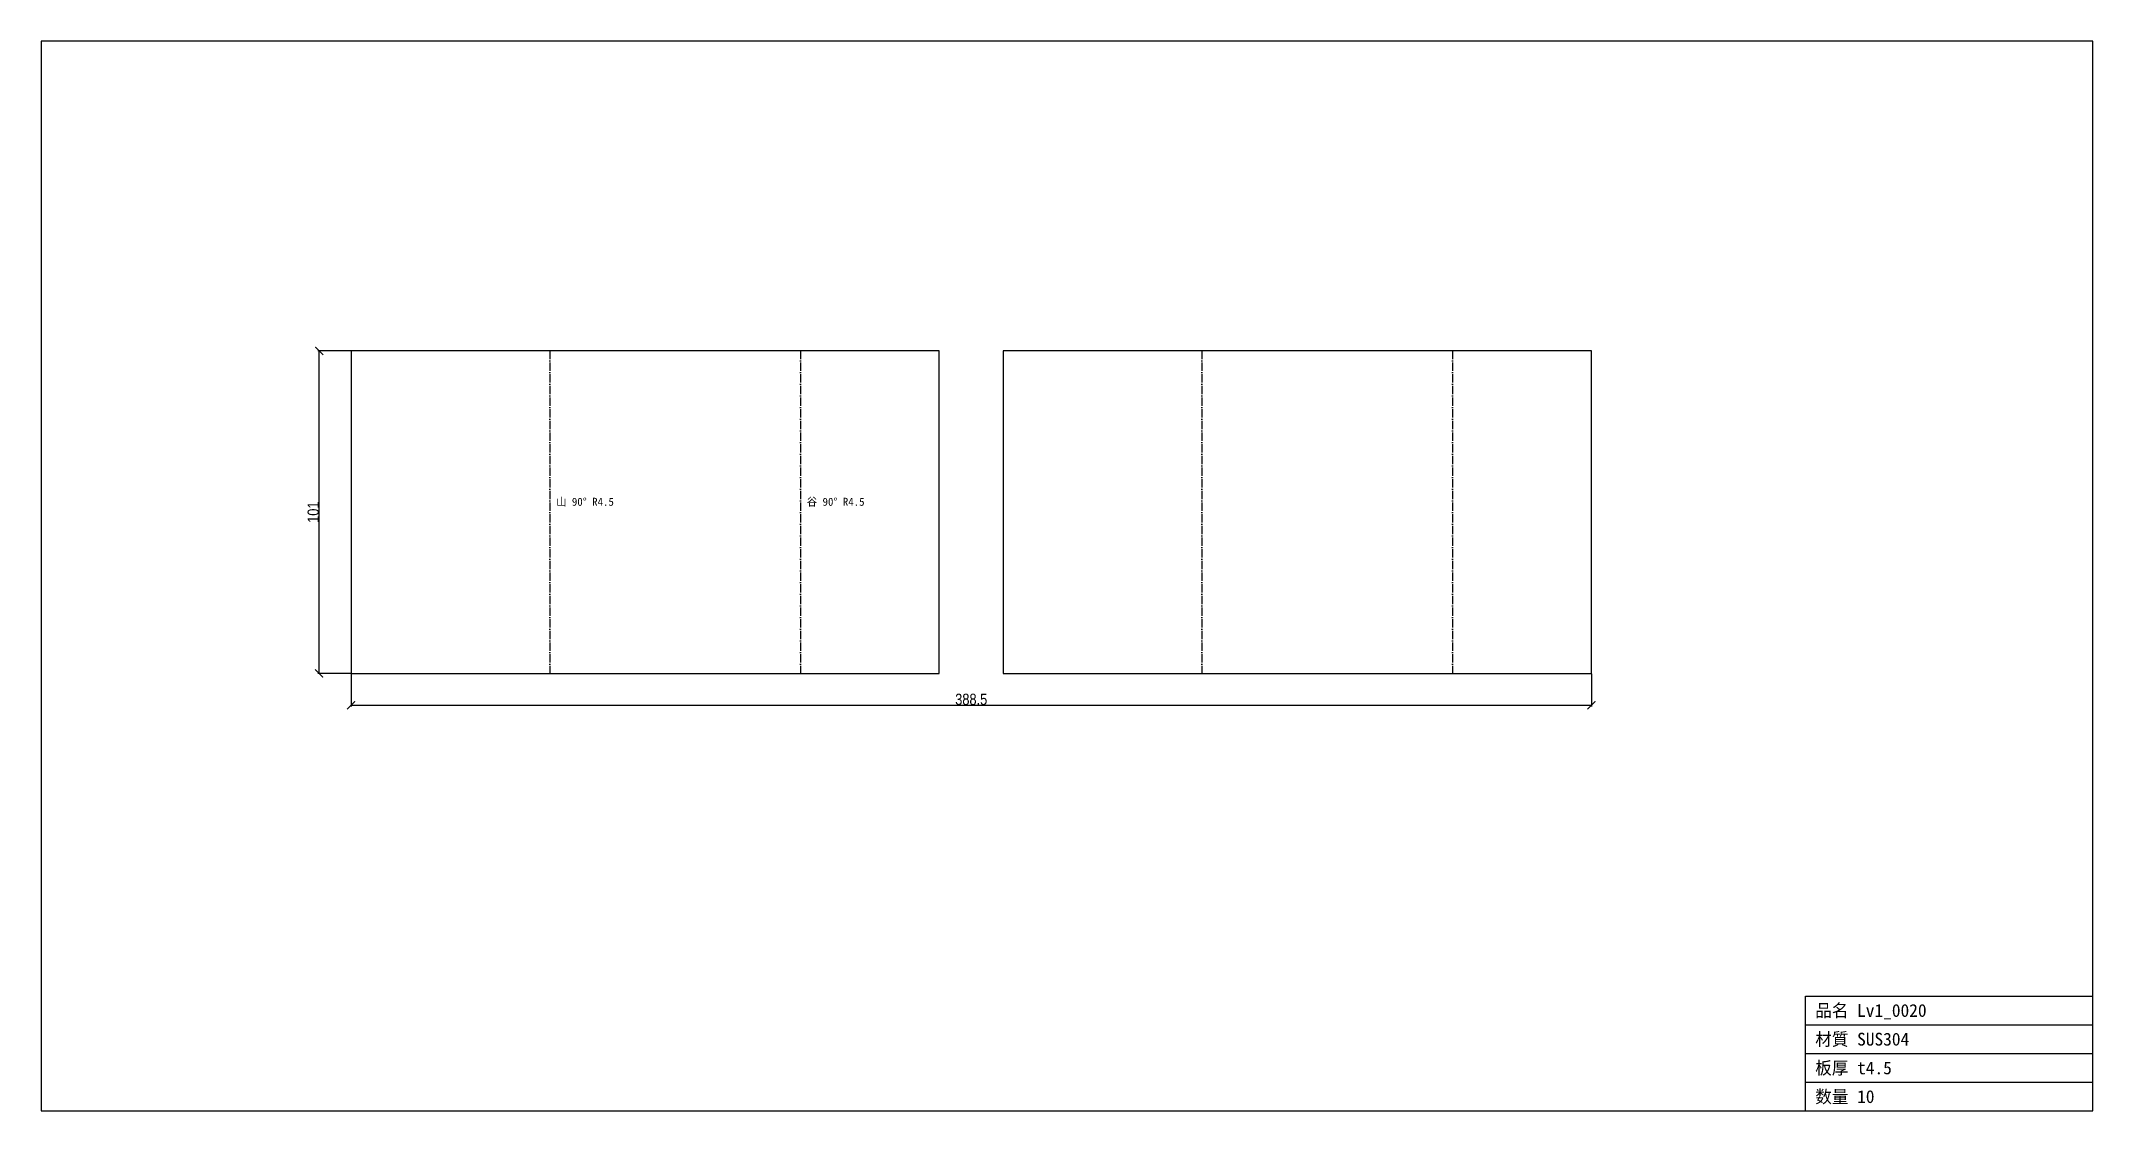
# Model space of a CAD drawing. Header units: millimetres. Extents: x -97 to 546, y -137 to 198.
import ezdxf

# ---------------------------------------------------------------- set-up
doc = ezdxf.new("R2010")
doc.units = ezdxf.units.MM
doc.linetypes.add('DASHDOT', pattern=[3.556, 2.54, -0.508, 0, -0.508])
for name, color, linetype in [('BEND', 7, 'Continuous'), ('CUT', 7, 'Continuous'), ('DIM', 7, 'Continuous'), ('FRAME', 7, 'Continuous'), ('TEXT', 7, 'Continuous')]:
    doc.layers.add(name, color=color, linetype=linetype)
doc.styles.add('OpenSansCondensed-Light', font='OpenSansCondensed-Light.ttf')
doc.dimstyles.new('EZDXF', dxfattribs={"dimtxt": 0.25, "dimasz": 0.175, "dimexe": 0.375, "dimexo": 0.125, "dimgap": 0.1, "dimtad": 1, "dimlfac": 100, "dimzin": 12, "dimdsep": 46, "dimtxsty": 'OpenSansCondensed-Light', "dimblk": 'ARCHTICK', "dimcen": 2.5, "dimazin": 3, "dimtfac": 0.5, "dimtmove": 2, "dimatfit": 3})

# ---------------------------------------------------------------- blocks, each defined once
blk = doc.blocks.new('_ARCHTICK')
at = {"color": 0, "linetype": 'BYBLOCK', "const_width": 0.15}
blk.add_lwpolyline([(-0.5, -0.5), (0.5, 0.5)], dxfattribs=at)

msp = doc.modelspace()

# ---------------------------------------------------------------- linework, layer by layer
at = {"layer": 'BEND', "color": 3, "linetype": 'DASHDOT'}
for p, q in [((62.2, 101.03), (62.2, 0)), ((140.72, 101.03), (140.72, 0)), ((266.44, 101.03), (266.44, 0)), ((344.96, 101.03), (344.96, 0))]:
    msp.add_line(p, q, dxfattribs=at)
at = {"layer": 'CUT'}
for p, q in [((0, 101.03), (0, 0)), ((184.24, 101.03), (0, 101.03)), ((184.24, 0), (184.24, 101.03)), ((204.24, 101.03), (204.24, 0)), ((388.48, 101.03), (204.24, 101.03)), ((388.48, 0), (388.48, 101.03)), ((0, 0), (184.24, 0)), ((204.24, 0), (388.48, 0))]:
    msp.add_line(p, q, dxfattribs=at)
at = {"layer": 'FRAME'}
for p, q in [((545.6, 198.15), (-97.12, 198.15)), ((-97.12, 198.15), (-97.12, -137.12)), ((545.6, -137.12), (545.6, 198.15)), ((455.6, -137.12), (455.6, -101.12)), ((455.6, -101.12), (545.6, -101.12)), ((455.6, -110.12), (545.6, -110.12)), ((455.6, -119.12), (545.6, -119.12)), ((455.6, -128.12), (545.6, -128.12)), ((-97.12, -137.12), (545.6, -137.12))]:
    msp.add_line(p, q, dxfattribs=at)

# ---------------------------------------------------------------- texts
at = {"layer": 'TEXT'}
for s, height, p in [('山 90° R4.5', 2.5, (64.2, 52.52)), ('谷 90° R4.5', 2.5, (142.72, 52.52)), ('品名 Lv1_0020', 4, (458.6, -107.62)), ('材質 SUS304', 4, (458.6, -116.62)), ('板厚 t4.5', 4, (458.6, -125.62)), ('数量 10', 4, (458.6, -134.62))]:
    msp.add_text(s, height=height, dxfattribs=at).set_placement(p)

# ---------------------------------------------------------------- dimensions: what is measured, and where the dimension line sits
at = {"layer": 'DIM'}
msp.add_linear_dim(base=(-10, 0), p1=(0, 0), p2=(0, 101.03), angle=90, dimstyle='EZDXF', override={"dimtxt": 3.5, "dimasz": 2.5, "dimdec": 1, "dimlfac": 1}, dxfattribs=at).render()
msp.add_linear_dim(base=(0, -10), p1=(0, 0), p2=(388.48, 0), dimstyle='EZDXF', override={"dimtxt": 3.5, "dimasz": 2.5, "dimdec": 1, "dimlfac": 1}, dxfattribs=at).render()

doc.saveas('drawing.dxf')
